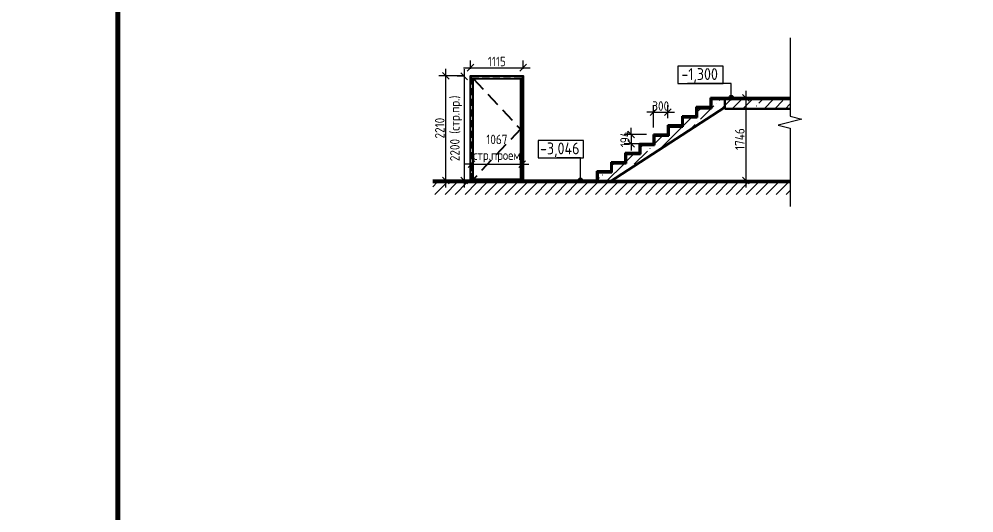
# Model space of a CAD drawing. Header units: millimetres. Extents: x 504091 to 2165846, y 135022 to 442887.
# Drawn here: x 1526193 to 1546371, y 253050 to 263488 of the extents above; entities that cross this region are included whole.
import ezdxf

# ---------------------------------------------------------------- set-up
doc = ezdxf.new("R2010")
doc.units = ezdxf.units.MM
doc.linetypes.add('IMPORT-ADSK_Штриховая_ш3 п1_5 _2_', pattern=[4.5, 3, -1.5])
doc.layers.get('Defpoints').update_dxf_attribs({"color": 255})
for name, color, linetype, lineweight in [('+АР_Вспомогательная', 7, 'Continuous', 9), ('A-ANNO-DIMS', 211, 'Continuous', 9), ('A-ANNO-NOTE', 131, 'Continuous', 20), ('A-DETL', 90, 'Continuous', 9), ('A-DETL-GENF', 92, 'Continuous', 18), ('A-DETL-THIN', 151, 'Continuous', 18), ('A-FLOR', 192, 'Continuous', 18), ('A-FLOR-PATT', 8, 'Continuous', 40), ('G-ANNO-DIMS', 111, 'Continuous', 9), ('S-STRS', 31, 'Continuous', 9), ('Размеры КР', 164, 'Continuous', 9)]:
    doc.layers.add(name, color=color, linetype=linetype, lineweight=lineweight)
doc.layers.add('ВСПОМОГАТЕЛЬНЫЙ', color=52, linetype='Continuous', lineweight=5, plot=False)
doc.styles.add('GOST Common_1', font='GOST_Common.ttf', dxfattribs={"width": 0.9, "height": 250})
doc.styles.add('GOST Common_4', font='GOST_Common.ttf', dxfattribs={"width": 0.9, "height": 200})
doc.styles.add('GOST Common_6', font='GOST_Common.ttf', dxfattribs={"width": 0.9, "height": 200})
doc.dimstyles.new('ADSK_Основной_2_мм', dxfattribs={"dimscale": 304.8, "dimtxt": 201.142999, "dimasz": 0.463911, "dimexe": 0.492126, "dimexo": 0.492126, "dimgap": 0.098425, "dimtad": 1, "dimrnd": 0.01, "dimdsep": 46, "dimtxsty": 'GOST Common_4', "dimblk1": 'OBLIQUE', "dimblk2": 'OBLIQUE', "dimsah": 1, "dimcen": 0.09, "dimdle": 0.492126, "dimazin": 2, "dimtfac": 1, "dimtdec": 4, "dimtix": 1, "dimtmove": 0, "dimatfit": 3, "dimfxl": 0, "dimtvp": 1, "dimtolj": 1, "dimtzin": 0, "dimlwd": 20, "dimlwe": 20, "dimarcsym": 0})
pattern_1 = [(45, (1537562.04, 319182.6), (-224.5064, 224.5064), []), (45, (1537786.54, 319182.6), (-224.5064, 224.5064), [396.875, -79.375, 3.353, -76.022])]

# ---------------------------------------------------------------- blocks, each defined once
blk = doc.blocks.new('_Oblique')
at = {"color": 0, "linetype": 'ByBlock', "lineweight": -2}
blk.add_line((-0.5, -0.5), (0.5, 0.5), dxfattribs=at)
blk = doc.blocks.new('*D3593')
at = {"layer": 'A-ANNO-DIMS', "color": 0, "lineweight": 20, "transparency": 16777216}
for p, q in [((1535755, 260424), (1535614, 260424)), ((1535755, 260424), (1536822, 260424)), ((1535755, 260366), (1535755, 260274)), ((1536822, 260424), (1536964, 260424)), ((1536822, 260366), (1536822, 260274))]:
    blk.add_line(p, q, dxfattribs=at)
at = {"layer": 'Defpoints', "color": 0, "lineweight": 20, "transparency": 16777216}
for p in [(1535755, 260516), (1536822, 260516), (1536822, 260424)]:
    blk.add_point(p, dxfattribs=at)
at = {"layer": 'A-ANNO-DIMS', "color": 0, "lineweight": 20, "transparency": 16777216, "xscale": 141.4, "yscale": 141.4, "zscale": 141.4}
blk.add_blockref('_Oblique', (1535755, 260424), dxfattribs=at)
at = {"layer": 'A-ANNO-DIMS', "color": 0, "lineweight": 20, "transparency": 16777216, "xscale": 141.4, "yscale": 141.4, "zscale": 141.4, "rotation": 180}
blk.add_blockref('_Oblique', (1536822, 260424), dxfattribs=at)
at = {"layer": 'A-ANNO-DIMS', "color": 0, "transparency": 16777216, "insert": (1536289, 260750), "char_height": 200, "width": 560.47, "attachment_point": 5, "style": 'GOST Common_6'}
blk.add_mtext('\\A1;1067\\Pстр.проем', dxfattribs=at)
blk = doc.blocks.new('*D3594')
at = {"layer": 'A-ANNO-DIMS', "color": 0, "lineweight": 20, "transparency": 16777216}
for p, q in [((1535213, 259928), (1535213, 262438)), ((1535560, 262288), (1535063, 262288)), ((1535125, 260078), (1535063, 260078))]:
    blk.add_line(p, q, dxfattribs=at)
at = {"layer": 'Defpoints', "color": 0, "lineweight": 20, "transparency": 16777216}
for p in [(1535213, 262288), (1535710, 262288), (1535275, 260078)]:
    blk.add_point(p, dxfattribs=at)
at = {"layer": 'A-ANNO-DIMS', "color": 0, "lineweight": 20, "transparency": 16777216, "xscale": 141.4, "yscale": 141.4, "zscale": 141.4}
for p, rotation in [((1535213, 262288), 90), ((1535213, 260078), 270)]:
    blk.add_blockref('_Oblique', p, dxfattribs=dict(at, rotation=rotation))
at = {"layer": 'A-ANNO-DIMS', "color": 0, "transparency": 16777216, "insert": (1535083, 261183), "char_height": 200, "width": 605.47, "attachment_point": 5, "rotation": 90, "style": 'GOST Common_4'}
blk.add_mtext('\\A1;2210', dxfattribs=at)
blk = doc.blocks.new('*D3595')
at = {"layer": 'A-ANNO-DIMS', "color": 0, "lineweight": 20, "transparency": 16777216}
for p, q in [((1535598, 262428), (1535598, 259928)), ((1535605, 262278), (1535448, 262278)), ((1535605, 260078), (1535448, 260078))]:
    blk.add_line(p, q, dxfattribs=at)
at = {"layer": 'Defpoints', "color": 0, "lineweight": 20, "transparency": 16777216}
for p in [(1535755, 262278), (1535598, 260078), (1535755, 260078)]:
    blk.add_point(p, dxfattribs=at)
at = {"layer": 'A-ANNO-DIMS', "color": 0, "lineweight": 20, "transparency": 16777216, "xscale": 141.4, "yscale": 141.4, "zscale": 141.4}
for p, rotation in [((1535598, 262278), 90), ((1535598, 260078), 270)]:
    blk.add_blockref('_Oblique', p, dxfattribs=dict(at, rotation=rotation))
at = {"layer": 'A-ANNO-DIMS', "color": 0, "transparency": 16777216, "insert": (1535428, 261178), "char_height": 200, "attachment_point": 5, "rotation": 90, "style": 'GOST Common_4'}
blk.add_mtext('\\A1;2200 (стр.пр.)', dxfattribs=at)
blk = doc.blocks.new('*D3596')
at = {"layer": 'A-ANNO-DIMS', "color": 0, "lineweight": 20, "transparency": 16777216}
for p, q in [((1535731, 262438), (1535731, 262611)), ((1536846, 262438), (1536846, 262611)), ((1535581, 262461), (1536996, 262461))]:
    blk.add_line(p, q, dxfattribs=at)
at = {"layer": 'Defpoints', "color": 0, "lineweight": 20, "transparency": 16777216}
for p in [(1536846, 262461), (1535731, 262288), (1536846, 262288)]:
    blk.add_point(p, dxfattribs=at)
at = {"layer": 'A-ANNO-DIMS', "color": 0, "lineweight": 20, "transparency": 16777216, "xscale": 141.4, "yscale": 141.4, "zscale": 141.4, "rotation": 180}
blk.add_blockref('_Oblique', (1535731, 262461), dxfattribs=at)
at = {"layer": 'A-ANNO-DIMS', "color": 0, "lineweight": 20, "transparency": 16777216, "xscale": 141.4, "yscale": 141.4, "zscale": 141.4}
blk.add_blockref('_Oblique', (1536846, 262461), dxfattribs=at)
at = {"layer": 'A-ANNO-DIMS', "color": 0, "transparency": 16777216, "insert": (1536289, 262591), "char_height": 200, "attachment_point": 5, "style": 'GOST Common_4'}
blk.add_mtext('\\A1;1115', dxfattribs=at)
blk = doc.blocks.new('*D3597')
at = {"layer": 'A-ANNO-DIMS', "color": 0, "lineweight": 20, "transparency": 16777216}
for p, q in [((1541554, 261974), (1541554, 259928)), ((1541326, 261824), (1541704, 261824)), ((1537466, 260078), (1541704, 260078))]:
    blk.add_line(p, q, dxfattribs=at)
at = {"layer": 'Defpoints', "color": 0, "lineweight": 20, "transparency": 16777216}
for p in [(1541176, 261824), (1537316, 260078), (1541554, 260078)]:
    blk.add_point(p, dxfattribs=at)
at = {"layer": 'A-ANNO-DIMS', "color": 0, "lineweight": 20, "transparency": 16777216, "xscale": 141.4, "yscale": 141.4, "zscale": 141.4}
for p, rotation in [((1541554, 261824), 90), ((1541554, 260078), 270)]:
    blk.add_blockref('_Oblique', p, dxfattribs=dict(at, rotation=rotation))
at = {"layer": 'A-ANNO-DIMS', "color": 0, "transparency": 16777216, "insert": (1541424, 260951), "char_height": 200, "attachment_point": 5, "rotation": 90, "style": 'GOST Common_4'}
blk.add_mtext('\\A1;1746', dxfattribs=at)
blk = doc.blocks.new('Высотные отметки - Рамка-12095-Разрез 1')
at = {"layer": 'A-ANNO-NOTE'}
for p, q in [((15397, 14), (15397, 514)), ((15397, 514), (16697, 514)), ((16697, 514), (16697, 14)), ((16697, 14), (15397, 14))]:
    blk.add_line(p, q, dxfattribs=at)
blk = doc.blocks.new('*D3598')
at = {"layer": 'A-ANNO-DIMS', "color": 0, "lineweight": 20, "transparency": 16777216}
for p, q in [((1539128, 261048), (1539128, 261190)), ((1539452, 261048), (1538978, 261048)), ((1539128, 261048), (1539128, 260854)), ((1539452, 260854), (1538978, 260854)), ((1539128, 260854), (1539128, 260713))]:
    blk.add_line(p, q, dxfattribs=at)
at = {"layer": 'Defpoints', "color": 0, "lineweight": 20, "transparency": 16777216}
for p in [(1539602, 261048), (1539128, 260854), (1539602, 260854)]:
    blk.add_point(p, dxfattribs=at)
at = {"layer": 'A-ANNO-DIMS', "color": 0, "lineweight": 20, "transparency": 16777216, "xscale": 141.4, "yscale": 141.4, "zscale": 141.4}
for p, rotation in [((1539128, 261048), 270), ((1539128, 260854), 90)]:
    blk.add_blockref('_Oblique', p, dxfattribs=dict(at, rotation=rotation))
at = {"layer": 'A-ANNO-DIMS', "color": 0, "transparency": 16777216, "insert": (1538998, 260951), "char_height": 200, "attachment_point": 5, "rotation": 90, "style": 'GOST Common_4'}
blk.add_mtext('\\A1;194', dxfattribs=at)
blk = doc.blocks.new('*D3599')
at = {"layer": 'A-ANNO-DIMS', "color": 0, "lineweight": 20, "transparency": 16777216}
for p, q in [((1539602, 261520), (1539461, 261520)), ((1539602, 261198), (1539602, 261670)), ((1539602, 261520), (1539902, 261520)), ((1539902, 261392), (1539902, 261670)), ((1539902, 261520), (1540044, 261520))]:
    blk.add_line(p, q, dxfattribs=at)
at = {"layer": 'Defpoints', "color": 0, "lineweight": 20, "transparency": 16777216}
for p in [(1539902, 261520), (1539902, 261242), (1539602, 261048)]:
    blk.add_point(p, dxfattribs=at)
at = {"layer": 'A-ANNO-DIMS', "color": 0, "lineweight": 20, "transparency": 16777216, "xscale": 141.4, "yscale": 141.4, "zscale": 141.4}
blk.add_blockref('_Oblique', (1539602, 261520), dxfattribs=at)
at = {"layer": 'A-ANNO-DIMS', "color": 0, "lineweight": 20, "transparency": 16777216, "xscale": 141.4, "yscale": 141.4, "zscale": 141.4, "rotation": 180}
blk.add_blockref('_Oblique', (1539902, 261520), dxfattribs=at)
at = {"layer": 'A-ANNO-DIMS', "color": 0, "transparency": 16777216, "insert": (1539752, 261650), "char_height": 200, "attachment_point": 5, "style": 'GOST Common_4'}
blk.add_mtext('\\A1;300', dxfattribs=at)

msp = doc.modelspace()

# ---------------------------------------------------------------- hatches: boundary and pattern name
at = {"layer": 'A-DETL-GENF', "lineweight": 9, "true_color": 0x000000}
h = msp.add_hatch(dxfattribs=at)
h.set_pattern_fill('FP4_8', color=18, style=0, pattern_type=2)
h.set_pattern_definition([(45, (1537562.04, 319212.59), (-106.066, 106.066), [])])
h.paths.add_polyline_path([(1542484.0021, 259780.291), (1542484.0021, 260038.3163), (1534934.4854, 260038.3163), (1534934.4854, 259780.291), (1535947.2438, 259780.291)])
at = {"layer": 'A-FLOR-PATT', "lineweight": 9, "true_color": 0x000000}
h = msp.add_hatch(dxfattribs=at)
h.set_pattern_fill('FP4_7', color=18, style=0, pattern_type=2)
h.set_pattern_definition(pattern_1)
h.paths.add_polyline_path([(1542484.0021, 261594.3163), (1542484.0021, 261794.3163), (1541105.1626, 261794.3163), (1541105.1626, 261594.3163)])
at = {"layer": 'G-ANNO-DIMS', "true_color": 0x000000}
h = msp.add_hatch(color=18, dxfattribs=at)
edge = h.paths.add_edge_path()
edge.add_arc((1541242.1272, 261824.3163), 50, 0, 360)
h = msp.add_hatch(color=18, dxfattribs=at)
edge = h.paths.add_edge_path()
edge.add_arc((1538053.5964, 260078.3163), 50, 0, 360)
at = {"layer": 'S-STRS', "true_color": 0x000000}
h = msp.add_hatch(dxfattribs=at)
h.set_pattern_fill('FP4_7', color=18, style=0, pattern_type=2)
h.set_pattern_definition(pattern_1)
h.paths.add_polyline_path([(1538678.5661, 260048.3163), (1541102.3328, 261615.6854), (1541102.3328, 261794.3163), (1540822.3328, 261794.3163), (1540822.3328, 261600.3163), (1540522.3328, 261600.3163), (1540522.3328, 261406.3163), (1540222.3328, 261406.3163), (1540222.3328, 261212.3163), (1539922.3328, 261212.3163), (1539922.3328, 261018.3163), (1539622.3328, 261018.3163), (1539622.3328, 260824.3163), (1539322.3328, 260824.3163), (1539322.3328, 260630.3163), (1539022.3328, 260630.3163), (1539022.3328, 260436.3163), (1538722.3328, 260436.3163), (1538722.3328, 260242.3163), (1538422.3328, 260242.3163), (1538422.3328, 260048.3163)])

# ---------------------------------------------------------------- linework, layer by layer
at = {"layer": '+АР_Вспомогательная', "color": 7, "linetype": 'Continuous', "ltscale": 50}
msp.add_lwpolyline([(1542485.4105, 263089.2134), (1542485.4105, 261434.4724), (1542735.4105, 261371.9724), (1542235.4105, 261246.9724), (1542485.4105, 261184.4724), (1542485.4105, 259526.7947)], dxfattribs=at)
for points in [[(1536846.4338, 260078.3163), (1535731.2317, 260078.3163), (1535731.2317, 262288.3212), (1536846.4338, 262288.3212)], [(1535787.8626, 262231.6903), (1536789.8029, 262231.6903), (1536789.8029, 260078.3163), (1535787.8626, 260078.3163)], [(1536786.0275, 260099.4585), (1535791.638, 260099.4585), (1535791.638, 262228.67), (1536786.0275, 262228.67)], [(1535787.8626, 260091.9077), (1536789.8029, 260091.9077), (1536789.8029, 260078.3163), (1535787.8626, 260078.3163)]]:
    msp.add_lwpolyline(points, close=True)
at = {"linetype": 'IMPORT-ADSK_Штриховая_ш3 п1_5 _2_', "ltscale": 50}
msp.add_lwpolyline([(1535755.3328, 262278.3163), (1536822.3328, 262278.3163), (1536822.3328, 260078.3163), (1535755.3328, 260078.3163)], close=True, dxfattribs=at)
at = {"linetype": 'IMPORT-ADSK_Штриховая_ш3 п1_5 _2_', "ltscale": 100}
msp.add_lwpolyline([(1535791.638, 262228.67), (1536786.0275, 261164.0642), (1535791.638, 260099.4585)], dxfattribs=at)
at = {"layer": 'A-DETL', "color": 18, "lineweight": 30, "true_color": 0x000000}
for p, q in [((1538402.3328, 260048.3163), (1534935.9869, 260048.3163)), ((1542485.4105, 260038.3163), (1534935.9869, 260038.3163)), ((1534936.3028, 260078.3163), (1538402.3328, 260078.3163))]:
    msp.add_line(p, q, dxfattribs=at)
at = {"layer": 'A-DETL-THIN', "color": 18, "true_color": 0x000000}
msp.add_line((1542484.0021, 260078.3163), (1535471.9639, 260078.3163), dxfattribs=at)
at = {"layer": 'A-FLOR', "color": 18, "lineweight": 30, "true_color": 0x000000}
for p, q in [((1541102.3328, 261824.3163), (1540802.3328, 261824.3163)), ((1540802.3328, 261824.3163), (1540802.3328, 261630.3163)), ((1540822.3328, 261794.3163), (1540822.3328, 261600.3163)), ((1541102.3328, 261794.3163), (1540822.3328, 261794.3163)), ((1542484.0021, 261824.3163), (1541105.1626, 261824.3163)), ((1541105.1626, 261824.3163), (1541105.1626, 261594.3163)), ((1542484.0021, 261794.3163), (1541105.1626, 261794.3163)), ((1538678.5661, 260048.3163), (1541102.3328, 261615.6854)), ((1540802.3328, 261630.3163), (1540502.3328, 261630.3163)), ((1540502.3328, 261630.3163), (1540502.3328, 261436.3163)), ((1540522.3328, 261600.3163), (1540522.3328, 261406.3163)), ((1540822.3328, 261600.3163), (1540522.3328, 261600.3163)), ((1541105.1626, 261594.3163), (1542484.0021, 261594.3163)), ((1540502.3328, 261436.3163), (1540202.3328, 261436.3163)), ((1540202.3328, 261436.3163), (1540202.3328, 261242.3163)), ((1540222.3328, 261406.3163), (1540222.3328, 261212.3163)), ((1540522.3328, 261406.3163), (1540222.3328, 261406.3163)), ((1540202.3328, 261242.3163), (1539902.3328, 261242.3163)), ((1539902.3328, 261242.3163), (1539902.3328, 261048.3163)), ((1539922.3328, 261212.3163), (1539922.3328, 261018.3163)), ((1540222.3328, 261212.3163), (1539922.3328, 261212.3163)), ((1539902.3328, 261048.3163), (1539602.3328, 261048.3163)), ((1539602.3328, 261048.3163), (1539602.3328, 260854.3163)), ((1539622.3328, 261018.3163), (1539622.3328, 260824.3163)), ((1539922.3328, 261018.3163), (1539622.3328, 261018.3163)), ((1539602.3328, 260854.3163), (1539302.3328, 260854.3163)), ((1539302.3328, 260854.3163), (1539302.3328, 260660.3163)), ((1539322.3328, 260824.3163), (1539322.3328, 260630.3163)), ((1539622.3328, 260824.3163), (1539322.3328, 260824.3163)), ((1539302.3328, 260660.3163), (1539002.3328, 260660.3163)), ((1539002.3328, 260660.3163), (1539002.3328, 260466.3163)), ((1539022.3328, 260630.3163), (1539022.3328, 260436.3163)), ((1539322.3328, 260630.3163), (1539022.3328, 260630.3163)), ((1539002.3328, 260466.3163), (1538702.3328, 260466.3163)), ((1538702.3328, 260466.3163), (1538702.3328, 260272.3163)), ((1538722.3328, 260436.3163), (1538722.3328, 260242.3163)), ((1539022.3328, 260436.3163), (1538722.3328, 260436.3163)), ((1538702.3328, 260272.3163), (1538402.3328, 260272.3163)), ((1538402.3328, 260272.3163), (1538402.3328, 260038.3163)), ((1538422.3328, 260242.3163), (1538422.3328, 260038.3163)), ((1538722.3328, 260242.3163), (1538422.3328, 260242.3163))]:
    msp.add_line(p, q, dxfattribs=at)
at = {"layer": 'G-ANNO-DIMS', "color": 18, "lineweight": 20, "true_color": 0x000000}
for p, q in [((1541242.1272, 262124.5983), (1540319.6207, 262124.5983)), ((1541242.1272, 261824.3163), (1541242.1272, 262124.5983)), ((1538053.5964, 260552.9977), (1537556.0955, 260552.9977)), ((1538053.5964, 260078.3163), (1538053.5964, 260552.9977))]:
    msp.add_line(p, q, dxfattribs=at)
at = {"layer": 'G-ANNO-DIMS', "color": 18, "true_color": 0x000000}
for centre in [(1541242.1272, 261824.3163), (1538053.5964, 260078.3163)]:
    msp.add_circle(centre, 50, dxfattribs=at)
at = {"layer": 'S-STRS', "color": 18, "lineweight": 18, "true_color": 0x000000}
msp.add_line((1541102.3328, 261645.6854), (1541102.3328, 261824.3163), dxfattribs=at)
at = {"layer": 'ВСПОМОГАТЕЛЬНЫЙ', "color": 6}
msp.add_line((1536822.3328, 260078.3163), (1536822.3328, 262141.0893), dxfattribs=at)
at = {"layer": 'Размеры КР', "color": 1, "lineweight": 60}
for points in [[(1480135.0213, 282473.5457), (1528279.3423, 282473.5457), (1528279.3423, 202751.1477), (1480135.0213, 202751.1477)], [(1528279.3423, 282473.5457), (1576423.6634, 282473.5457), (1576423.6634, 202751.1477), (1528279.3423, 202751.1477)]]:
    msp.add_lwpolyline(points, close=True, dxfattribs=at)

# ---------------------------------------------------------------- block references
at = {"layer": 'G-ANNO-DIMS', "color": 18, "lineweight": 20, "true_color": 0x000000, "extrusion": (0, 0, -1), "xscale": 0.7331441328871225, "yscale": 0.7331441328871225, "zscale": 0.7331441328871225}
for p in [(-1552356.8961, 262114.3762), (-1549405.0272, 260542.7757)]:
    msp.add_blockref('Высотные отметки - Рамка-12095-Разрез 1', p, dxfattribs=at)

# ---------------------------------------------------------------- texts
at = {"layer": 'G-ANNO-DIMS', "color": 18, "lineweight": 20, "true_color": 0x000000, "char_height": 250, "attachment_point": 1, "line_spacing_factor": 1.022761, "style": 'GOST Common_1'}
for s, insert, width in [('-1,300', (1540188.9944, 262450.5182), 977.532294), ('-3,046', (1537201.6767, 260879.6328), 1055.976244)]:
    msp.add_mtext(s, dxfattribs=dict(at, insert=insert, width=width))

# ---------------------------------------------------------------- dimensions: what is measured, and where the dimension line sits
at = {"layer": 'A-ANNO-DIMS', "color": 18, "true_color": 0x000000}
for base, p1, p2, text, override, picture, middle in [((1536846.4338, 262461.2903), (1535731.2317, 262288.3212), (1536846.4338, 262288.3212), '1115', {"dimpost": '<>', "dimfxl": 2228.03778}, '*D3596', (1536288.8328, 262591.2903)), ((1536822.3328, 260423.7482), (1535755.3328, 260515.6721), (1536822.3328, 260515.6721), '1067\\Pстр.проем', {"dimpost": '<>', "dimtxsty": 'GOST Common_6', "dimfxl": 1233}, '*D3593', (1536288.8328, 260750.4149))]:
    dim = msp.add_linear_dim(base=base, p1=p1, p2=p2, text=text, dimstyle='ADSK_Основной_2_мм', override=override, dxfattribs=at)
    dim.commit()
    dim.dimension.update_dxf_attribs({"geometry": picture, "text_midpoint": middle})
for base, p1, p2, picture, middle in [((1535213.0242, 262288.3212), (1535275.4306, 260078.3163), (1535710.1307, 262288.3212), '*D3594', (1535083.0242, 261183.3187)), ((1541554.1544, 260078.3163), (1541176.3108, 261824.3163), (1537316.1518, 260078.3163), '*D3597', (1541424.1544, 260951.3163)), ((1539127.9267, 260854.3163), (1539602.3328, 261048.3163), (1539602.3328, 260854.3163), '*D3598', (1538997.9267, 260951.3163))]:
    dim = msp.add_linear_dim(base=base, p1=p1, p2=p2, angle=90, dimstyle='ADSK_Основной_2_мм', override={"dimpost": '<>', "dimfxl": 2228.03778}, dxfattribs=at)
    dim.commit()
    dim.dimension.update_dxf_attribs({"geometry": picture, "text_midpoint": middle})
dim = msp.add_linear_dim(base=(1535597.919, 260078.3163), p1=(1535755.3328, 262278.3212), p2=(1535755.3328, 260078.3163), angle=90, text='2200 (стр.пр.)', dimstyle='ADSK_Основной_2_мм', override={"dimpost": '<>', "dimfxl": 2228.03778}, dxfattribs=at)
dim.commit()
dim.dimension.update_dxf_attribs({"geometry": '*D3595', "text_midpoint": (1535427.919, 261178.3187)})
dim = msp.add_linear_dim(base=(1539902.3328, 261519.689), p1=(1539602.3328, 261048.3163), p2=(1539902.3328, 261242.3163), dimstyle='ADSK_Основной_2_мм', override={"dimpost": '<>', "dimfxl": 2228.03778}, dxfattribs=at)
dim.commit()
dim.dimension.update_dxf_attribs({"geometry": '*D3599', "text_midpoint": (1539752.3328, 261649.689)})

doc.saveas('drawing.dxf')
